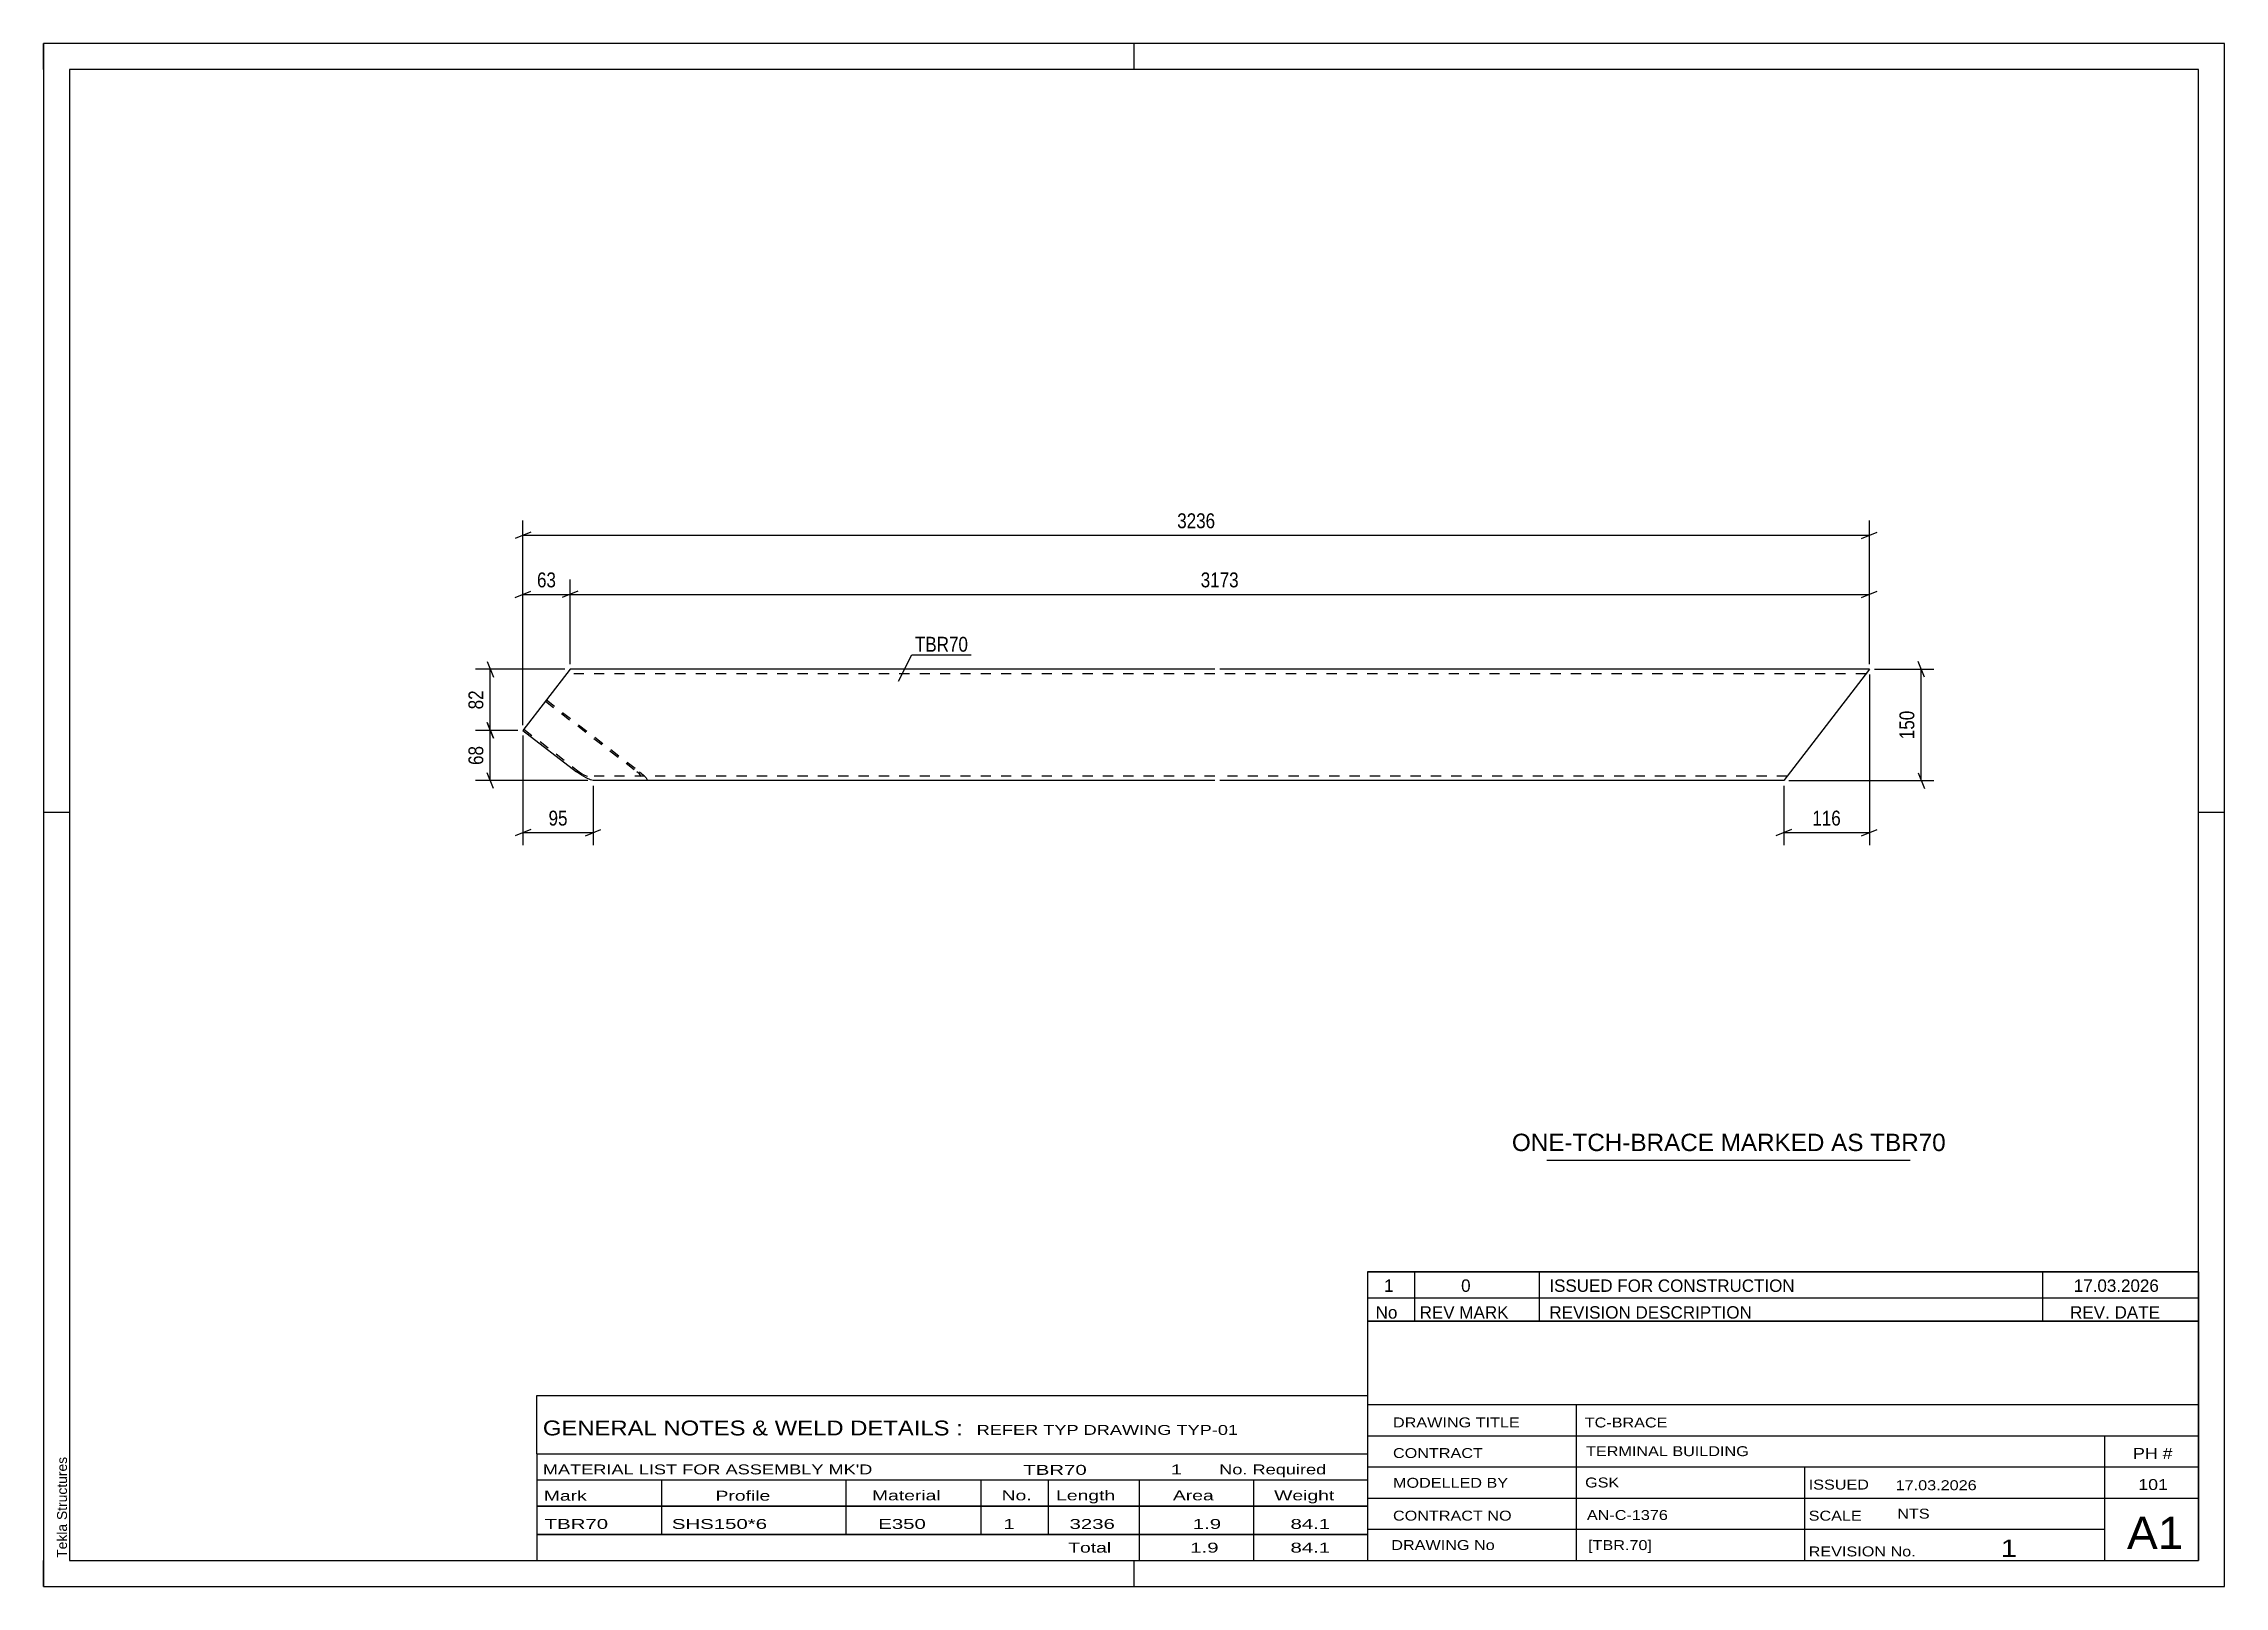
# Model space of a CAD drawing. Header units: millimetres. Extents: x 0 to 420, y 0 to 297.
import ezdxf

# ---------------------------------------------------------------- set-up
doc = ezdxf.new("R2010")
doc.units = ezdxf.units.MM
doc.linetypes.add('DXK_LINE_DOT2', pattern=[3.9198, 1.9599, -1.9599])
doc.styles.add('Arial', font='arial.ttf', dxfattribs={"height": 0.2})
doc.styles.add('Arial Narrow', font='ARIALN.TTF', dxfattribs={"height": 0.2})

# ---------------------------------------------------------------- blocks, each defined once
blk = doc.blocks.new('Unknown-580637687-1162')
at = {"color": 5, "linetype": 'Continuous'}
for p, q in [((420, 297), (0, 297)), ((0, 297), (0, 0)), ((0, 292), (0, 297)), ((210, 292), (210, 297)), ((420, 0), (420, 297)), ((415, 292), (5, 292)), ((5, 292), (5, 5)), ((415, 5), (415, 292)), ((5, 149), (0, 149)), ((420, 149), (415, 149)), ((0, 0), (0, 5)), ((5, 5), (415, 5)), ((210, 0), (210, 5)), ((0, 0), (420, 0))]:
    blk.add_line(p, q, dxfattribs=at)
at = {"color": 174, "linetype": 'Continuous', "style": 'Arial'}
blk.add_text('Tekla Structures', height=1.9102, rotation=90, dxfattribs=at).set_placement((4.5, 5.5))
blk = doc.blocks.new('Part-580637687-1936 - 1930')
at = {"color": 2, "linetype": 'Continuous'}
for p, q in [((101.38, 176.55), (92.32, 164.79)), ((225.56, 176.55), (101.38, 176.55)), ((351.63, 176.55), (226.56, 176.55)), ((351.63, 176.55), (350.82, 175.49)), ((350.82, 175.49), (335.13, 155.12)), ((92.32, 164.79), (102.65, 156.84)), ((103.57, 156.18), (102.65, 156.84)), ((104.5, 155.63), (103.57, 156.18)), ((105.3, 155.25), (104.5, 155.63)), ((105.84, 155.12), (105.3, 155.25)), ((225.56, 155.12), (105.84, 155.12)), ((335.13, 155.12), (226.56, 155.12))]:
    blk.add_line(p, q, dxfattribs=at)
at = {"color": 7, "linetype": 'DXK_LINE_DOT2'}
for p, q in [((225.56, 175.7), (100.71, 175.7)), ((350.97, 175.7), (226.56, 175.7)), ((96.65, 170.42), (114.28, 156.84)), ((96.83, 170.65), (114.76, 156.84)), ((92.5, 165.03), (103.13, 156.84)), ((103.13, 156.84), (103.59, 156.51)), ((103.59, 156.51), (104.06, 156.23)), ((104.06, 156.23), (104.46, 156.05)), ((104.46, 156.05), (104.73, 155.98)), ((225.56, 155.98), (104.73, 155.98)), ((114.67, 156.51), (114.28, 156.84)), ((114.92, 156.23), (114.67, 156.51)), ((114.76, 156.84), (115.54, 156.18)), ((114.91, 155.98), (115.01, 156.05)), ((115.01, 156.05), (114.92, 156.23)), ((115.54, 156.18), (116.05, 155.63)), ((116.05, 155.63), (116.22, 155.25)), ((335.79, 155.98), (226.56, 155.98)), ((116.22, 155.25), (116.02, 155.12))]:
    blk.add_line(p, q, dxfattribs=at)
blk = doc.blocks.new('StraightDimension-580637687-1984 - 1930')
at = {"color": 7, "linetype": 'Continuous'}
for p, q in [((352.63, 176.55), (364.03, 176.55)), ((362.23, 175.05), (361.03, 178.05)), ((361.63, 155.12), (361.63, 176.55)), ((361.03, 156.62), (362.23, 153.62)), ((336.13, 155.12), (364.03, 155.12))]:
    blk.add_line(p, q, dxfattribs=at)
at = {"color": 0}
blk.add_wipeout([(360.88, 169.18), (356.68, 169.18), (356.68, 162.5), (360.88, 162.5)], dxfattribs=at)
at = {"color": 3, "style": 'Arial Narrow'}
blk.add_text('150', height=2.863, rotation=90.0002, dxfattribs=at).set_placement((360.28, 163.1))
blk = doc.blocks.new('StraightDimension-580637687-1998 - 1930')
at = {"color": 7, "linetype": 'Continuous'}
for p, q in [((351.63, 175.55), (351.63, 142.72)), ((335.13, 154.12), (335.13, 142.72)), ((336.63, 145.72), (333.63, 144.52)), ((335.13, 145.12), (351.63, 145.12)), ((350.13, 144.52), (353.13, 145.72))]:
    blk.add_line(p, q, dxfattribs=at)
at = {"color": 0}
blk.add_wipeout([(346.72, 145.87), (346.72, 150.07), (340.04, 150.07), (340.04, 145.87)], dxfattribs=at)
at = {"color": 3, "style": 'Arial Narrow'}
blk.add_text('116', height=2.863, dxfattribs=at).set_placement((340.64, 146.47))
blk = doc.blocks.new('StraightDimension-580637687-1990 - 1930')
at = {"color": 7, "linetype": 'Continuous'}
for p, q in [((101.38, 177.55), (101.38, 193.83)), ((351.63, 177.55), (351.63, 193.83)), ((102.88, 191.58), (99.88, 190.38)), ((101.38, 190.98), (351.63, 190.98)), ((350.13, 190.38), (353.13, 191.58))]:
    blk.add_line(p, q, dxfattribs=at)
at = {"color": 0}
blk.add_wipeout([(230.76, 191.73), (230.76, 195.93), (222.25, 195.93), (222.25, 191.73)], dxfattribs=at)
at = {"color": 3, "style": 'Arial Narrow'}
blk.add_text('3173', height=2.863, dxfattribs=at).set_placement((222.85, 192.33))
blk = doc.blocks.new('StraightDimension-580637687-1991 - 1930')
at = {"color": 7, "linetype": 'Continuous'}
for p, q in [((92.32, 165.79), (92.32, 193.83)), ((101.38, 177.55), (101.38, 193.83)), ((90.82, 190.38), (93.82, 191.58)), ((92.32, 190.98), (101.38, 190.98)), ((102.88, 191.58), (99.88, 190.38))]:
    blk.add_line(p, q, dxfattribs=at)
at = {"color": 0}
blk.add_wipeout([(99.27, 191.73), (99.27, 195.93), (94.42, 195.93), (94.42, 191.73)], dxfattribs=at)
at = {"color": 3, "style": 'Arial Narrow'}
blk.add_text('63', height=2.863, dxfattribs=at).set_placement((95.02, 192.33))
blk = doc.blocks.new('StraightDimension-580637687-2006 - 1930')
at = {"color": 7, "linetype": 'Continuous'}
for p, q in [((93.82, 202.96), (90.82, 201.76)), ((92.32, 165.79), (92.32, 205.21)), ((92.32, 202.36), (351.63, 202.36)), ((350.13, 201.76), (353.13, 202.96)), ((351.63, 177.55), (351.63, 205.21))]:
    blk.add_line(p, q, dxfattribs=at)
at = {"color": 0}
blk.add_wipeout([(226.23, 203.11), (226.23, 207.31), (217.72, 207.31), (217.72, 203.11)], dxfattribs=at)
at = {"color": 3, "style": 'Arial Narrow'}
blk.add_text('3236', height=2.863, dxfattribs=at).set_placement((218.32, 203.71))
blk = doc.blocks.new('StraightDimension-580637687-2188 - 1930')
at = {"color": 7, "linetype": 'Continuous'}
for p, q in [((100.38, 176.55), (83.18, 176.55)), ((85.43, 178.05), (86.63, 175.05)), ((86.03, 164.79), (86.03, 176.55)), ((91.32, 164.79), (83.18, 164.79)), ((86.63, 163.29), (85.43, 166.29))]:
    blk.add_line(p, q, dxfattribs=at)
at = {"color": 0}
blk.add_wipeout([(85.28, 173.1), (81.08, 173.1), (81.08, 168.24), (85.28, 168.24)], dxfattribs=at)
at = {"color": 3, "style": 'Arial Narrow'}
blk.add_text('82', height=2.863, rotation=90.0002, dxfattribs=at).set_placement((84.68, 168.84))
blk = doc.blocks.new('StraightDimension-580637687-2189 - 1930')
at = {"color": 7, "linetype": 'Continuous'}
for p, q in [((91.32, 164.79), (83.18, 164.79)), ((85.43, 166.29), (86.63, 163.29)), ((86.03, 155.12), (86.03, 164.79)), ((86.63, 153.62), (85.43, 156.62)), ((104.84, 155.12), (83.18, 155.12))]:
    blk.add_line(p, q, dxfattribs=at)
at = {"color": 0}
blk.add_wipeout([(85.28, 162.39), (81.08, 162.39), (81.08, 157.53), (85.28, 157.53)], dxfattribs=at)
at = {"color": 3, "style": 'Arial Narrow'}
blk.add_text('68', height=2.863, rotation=90.0002, dxfattribs=at).set_placement((84.68, 158.13))
blk = doc.blocks.new('StraightDimension-580637687-2212 - 1930')
at = {"color": 7, "linetype": 'Continuous'}
for p, q in [((92.32, 163.79), (92.32, 142.72)), ((105.84, 154.12), (105.84, 142.72)), ((93.82, 145.72), (90.82, 144.52)), ((92.32, 145.12), (105.84, 145.12)), ((104.34, 144.52), (107.34, 145.72))]:
    blk.add_line(p, q, dxfattribs=at)
at = {"color": 0}
blk.add_wipeout([(101.51, 145.87), (101.51, 150.07), (96.65, 150.07), (96.65, 145.87)], dxfattribs=at)
at = {"color": 3, "style": 'Arial Narrow'}
blk.add_text('95', height=2.863, dxfattribs=at).set_placement((97.25, 146.47))
blk = doc.blocks.new('Unknown-580637687-2311')
at = {"color": 7, "linetype": 'Continuous'}
for p, q in [((255, 51.05), (255, 5)), ((255, 51.05), (415, 51.05)), ((415, 51), (415, 5)), ((255, 35), (415, 35)), ((295.14, 35), (295.14, 5)), ((255, 29), (415, 29)), ((397, 5.05), (397, 29.05)), ((255, 23), (415, 23)), ((339.14, 23), (339.14, 5)), ((255, 17), (415, 17)), ((255, 11), (397, 11)), ((255, 5), (415, 5))]:
    blk.add_line(p, q, dxfattribs=at)
at = {"color": 7, "style": 'Arial Narrow'}
for s, height, width, p in [('DRAWING TITLE', 1.9089, 1.425378, (259.88, 30.61)), ('TC-BRACE', 1.909, 1.425378, (296.81, 30.59)), ('CONTRACT', 1.909, 1.425378, (259.88, 24.71)), ('TERMINAL BUILDING', 1.9089, 1.425378, (297.06, 25.07)), ('MODELLED BY', 1.9089, 1.425378, (259.88, 18.98)), ('GSK', 1.909, 1.425378, (296.88, 19.04)), ('ISSUED', 1.909, 1.425378, (339.94, 18.64)), ('17.03.2026', 1.909, 1.425378, (356.69, 18.52)), ('CONTRACT NO', 1.9089, 1.425378, (259.88, 12.66)), ('AN-C-1376', 1.909, 1.425378, (297.23, 12.78)), ('SCALE', 1.909, 1.425378, (339.94, 12.65)), ('A1', 6.204, 1.25, (401.24, 7.2)), ('DRAWING No', 1.909, 1.425378, (259.56, 7)), ('[TBR.70]', 1.909, 1.425378, (297.46, 6.99)), ('1', 3.34, 1.5, (376.91, 5.68)), ('REVISION No.', 1.9089, 1.425378, (339.94, 5.77))]:
    blk.add_text(s, height=height, dxfattribs=dict(at, width=width)).set_placement(p)
at = {"color": 7, "linetype": 'Continuous', "style": 'Arial Narrow'}
for s, height, width, p in [('PH #', 2.1, 1.42538, (402.4, 24.55)), ('101', 2.1, 1.42538, (403.41, 18.55)), ('NTS', 1.909, 1.425378, (357, 13.05))]:
    blk.add_text(s, height=height, dxfattribs=dict(at, width=width)).set_placement(p)
blk = doc.blocks.new('Unknown-580637687-2312')
at = {"color": 7, "linetype": 'Continuous'}
for p, q in [((255, 60.55), (415, 60.55)), ((415, 60.55), (255, 60.55)), ((255, 60.55), (255, 55.55)), ((264, 60.55), (264, 55.55)), ((288, 60.55), (288, 55.55)), ((385, 60.55), (385, 55.55)), ((415, 60.55), (415, 55.55)), ((255, 55.55), (415, 55.55)), ((255, 55.55), (255, 51.05)), ((255, 55.55), (415, 55.55)), ((264, 55.55), (264, 51.05)), ((288, 55.55), (288, 51.05)), ((385, 55.55), (385, 51.05)), ((415, 55.55), (415, 51.05)), ((415, 51.05), (255, 51.05))]:
    blk.add_line(p, q, dxfattribs=at)
at = {"color": 7, "linetype": 'Continuous', "style": 'Arial Narrow'}
for s, height, width, p in [('1', 2.39, 1.196471, (258.16, 56.7)), ('0', 2.39, 1.196471, (273, 56.7)), ('ISSUED FOR CONSTRUCTION', 2.3861, 1.196471, (290, 56.7)), ('17.03.2026', 2.386, 1.196471, (391, 56.7)), ('No', 2.386, 1.2, (256.54, 51.55)), ('REV MARK', 2.386, 1.2, (265, 51.55)), ('REVISION DESCRIPTION', 2.3861, 1.2, (290, 51.55)), ('REV. DATE', 2.386, 1.2, (390.28, 51.55))]:
    blk.add_text(s, height=height, dxfattribs=dict(at, width=width)).set_placement(p)
blk = doc.blocks.new('Unknown-580637687-2313')
at = {"color": 7, "linetype": 'Continuous'}
for p, q in [((95, 36.75), (255, 36.75)), ((95, 25.5), (95, 36.75)), ((255, 36.75), (255, 25.5)), ((95, 25.5), (255, 25.5)), ((95, 25.5), (95, 20.5)), ((255, 25.5), (255, 20.5)), ((95, 20.5), (255, 20.5)), ((95, 20.5), (95, 15.5)), ((119, 20.5), (119, 15.5)), ((154.5, 20.5), (154.5, 15.5)), ((180.5, 20.5), (180.5, 15.5)), ((193.5, 20.5), (193.5, 15.5)), ((211, 20.5), (211, 15.5)), ((233, 20.5), (233, 15.5)), ((255, 20.5), (255, 15.5)), ((95, 15.5), (255, 15.5)), ((95, 15.45), (95, 10.05)), ((95, 15.45), (255, 15.45)), ((119, 15.5), (119, 10)), ((154.5, 15.5), (154.5, 10)), ((180.5, 15.5), (180.5, 10)), ((193.5, 15.5), (193.5, 10)), ((211, 15.5), (211, 10)), ((233, 15.5), (233, 10)), ((255, 15.45), (255, 10.05)), ((95, 10.05), (255, 10.05)), ((95, 10), (255, 10)), ((95, 10), (95, 5)), ((211, 10), (211, 5)), ((233, 10), (233, 5)), ((255, 10), (255, 5)), ((95, 5), (255, 5))]:
    blk.add_line(p, q, dxfattribs=at)
at = {"color": 7, "style": 'Arial Narrow'}
for s, height, width, p in [('GENERAL NOTES & WELD DETAILS :', 2.8633, 1.4, (96.15, 29.06)), ('REFER TYP DRAWING TYP-01', 1.9089, 1.6, (179.7, 29.16)), ("MATERIAL LIST FOR ASSEMBLY MK'D", 1.9089, 1.6, (96.15, 21.56)), ('TBR70', 1.909, 1.794707, (188.68, 21.47)), ('1', 1.91, 1.794707, (217.08, 21.56)), ('No. Required', 1.9089, 1.6, (226.41, 21.56)), ('Mark', 1.909, 1.7, (96.34, 16.5)), ('Profile', 1.909, 1.7, (129.41, 16.5)), ('Material', 1.909, 1.7, (159.54, 16.56)), ('No.', 1.909, 1.7, (184.5, 16.56)), ('Length', 1.909, 1.7, (195, 16.56)), ('Area', 1.909, 1.7, (217.5, 16.56)), ('Weight', 1.909, 1.7, (237, 16.56))]:
    blk.add_text(s, height=height, dxfattribs=dict(at, width=width)).set_placement(p)
at = {"color": 7, "linetype": 'Continuous', "style": 'Arial Narrow'}
for s, height, width, p in [('TBR70', 1.909, 1.794707, (96.5, 11.06)), ('SHS150*6', 1.909, 1.794707, (121, 11.06)), ('E350', 1.909, 1.794707, (160.74, 11.06)), ('1', 1.91, 1.794707, (184.86, 11.06)), ('3236', 1.909, 1.794707, (197.58, 11.06)), ('1.9', 1.909, 1.794707, (221.32, 11.06)), ('84.1', 1.909, 1.794707, (240.14, 11.06)), ('Total', 1.909, 1.7, (197.33, 6.5)), ('1.9', 1.909, 1.794707, (220.83, 6.5)), ('84.1', 1.909, 1.794707, (240.14, 6.5))]:
    blk.add_text(s, height=height, dxfattribs=dict(at, width=width)).set_placement(p)
blk = doc.blocks.new('Unknown-580637687-2314')
at = {"color": 7, "linetype": 'Continuous'}
blk.add_line((289.5, 82.05), (359.5, 82.05), dxfattribs=at)
at = {"color": 7, "style": 'Arial'}
blk.add_text('ONE-TCH-BRACE MARKED AS TBR70', height=3.3428, dxfattribs=at).set_placement((282.78, 83.8))
blk = doc.blocks.new('Mark-580637687-1965 - 1930')
at = {"color": 0}
blk.add_wipeout([(178.04, 179.94), (178.04, 182.94), (167.81, 182.94), (167.81, 179.94)], dxfattribs=at)
blk.add_wipeout([(178.04, 179.94), (178.04, 182.94), (167.81, 182.94), (167.81, 179.94)], dxfattribs=at)
at = {"color": 30, "linetype": 'Continuous'}
for p, q in [((164.65, 174.28), (167.21, 179.34)), ((167.21, 179.34), (178.64, 179.34))]:
    blk.add_line(p, q, dxfattribs=at)
at = {"color": 3, "style": 'Arial Narrow'}
blk.add_text('TBR70', height=2.863, dxfattribs=at).set_placement((167.81, 179.94))

msp = doc.modelspace()

# ---------------------------------------------------------------- block references
for name in ['Unknown-580637687-1162', 'Part-580637687-1936 - 1930', 'Unknown-580637687-2314', 'Unknown-580637687-2312', 'Unknown-580637687-2311', 'Unknown-580637687-2313']:
    msp.add_blockref(name, (0, 0))

# ---------------------------------------------------------------- next in the draw order: block references
msp.add_blockref('StraightDimension-580637687-1984 - 1930', (0, 0))

# ---------------------------------------------------------------- next in the draw order: block references
msp.add_blockref('StraightDimension-580637687-1998 - 1930', (0, 0))

# ---------------------------------------------------------------- next in the draw order: block references
msp.add_blockref('StraightDimension-580637687-1990 - 1930', (0, 0))

# ---------------------------------------------------------------- next in the draw order: block references
msp.add_blockref('StraightDimension-580637687-1991 - 1930', (0, 0))

# ---------------------------------------------------------------- next in the draw order: block references
msp.add_blockref('StraightDimension-580637687-2006 - 1930', (0, 0))

# ---------------------------------------------------------------- next in the draw order: block references
for name in ['Mark-580637687-1965 - 1930', 'StraightDimension-580637687-2188 - 1930']:
    msp.add_blockref(name, (0, 0))

# ---------------------------------------------------------------- next in the draw order: block references
msp.add_blockref('StraightDimension-580637687-2189 - 1930', (0, 0))

# ---------------------------------------------------------------- next in the draw order: block references
msp.add_blockref('StraightDimension-580637687-2212 - 1930', (0, 0))

doc.saveas('drawing.dxf')
